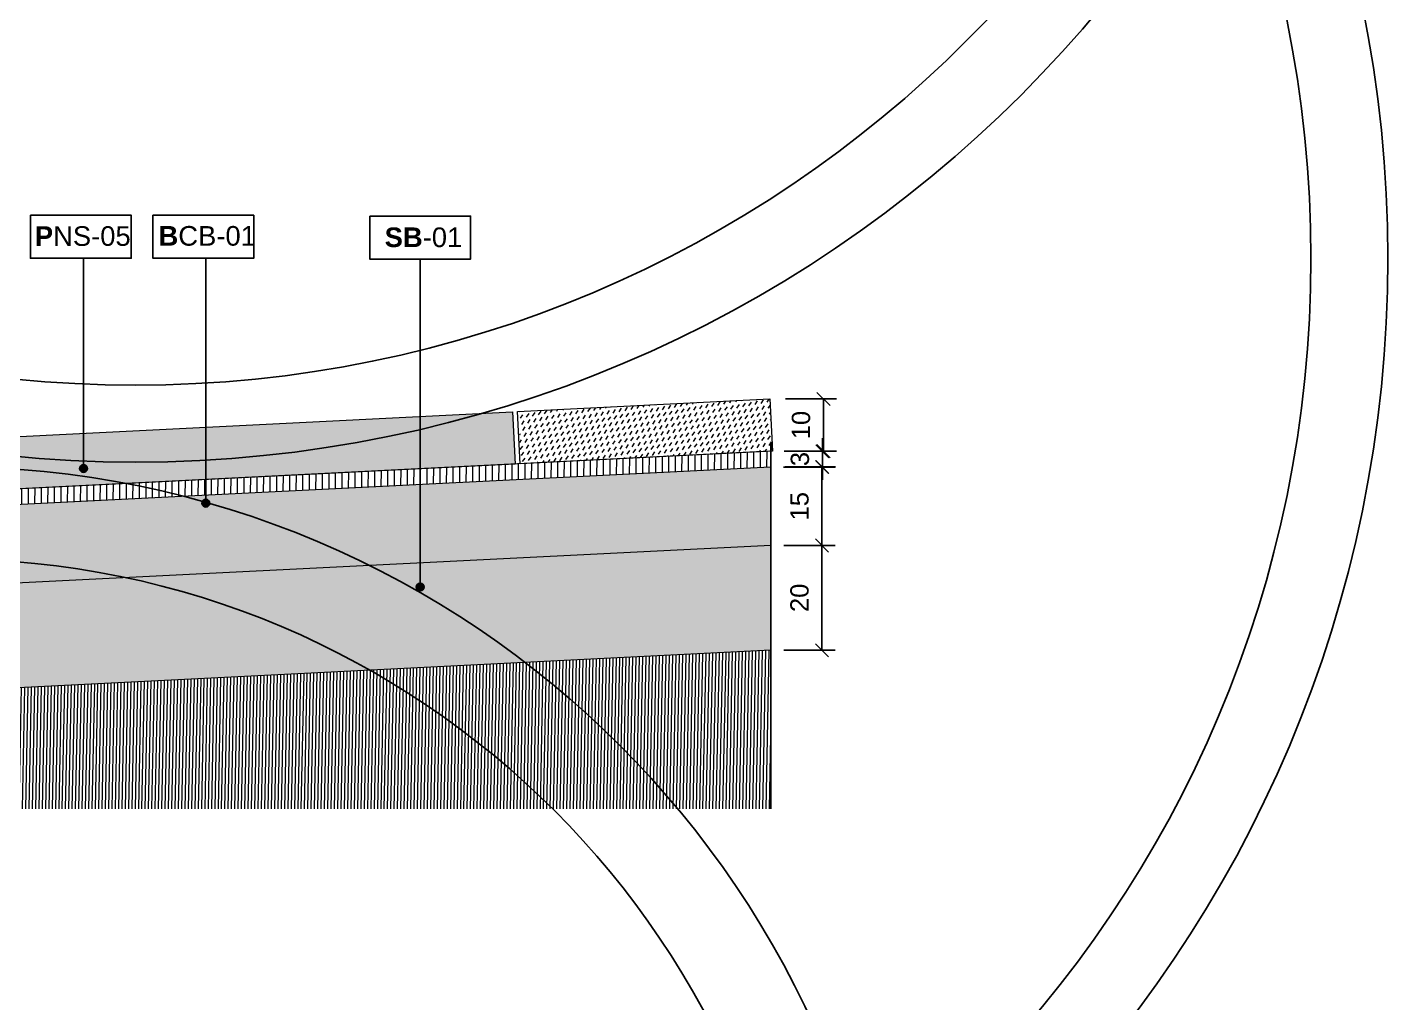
# Model space of a CAD drawing. Header units: metres. Extents: x -325 to 301, y -147 to 149.
# Drawn here: x 64.424 to 67.027, y 27.814 to 29.68 of the extents above; entities that cross this region are included whole.
import ezdxf

# ---------------------------------------------------------------- set-up
doc = ezdxf.new("R2010")
doc.units = ezdxf.units.M
doc.layers.get('Defpoints').update_dxf_attribs({"lineweight": 13})
doc.layers.add('-AUX-QAD', color=5, linetype='Continuous', plot=False)
doc.layers.add('0-TX-1_25', color=7, linetype='Continuous', true_color=0x3f4f7f)
for name, color, linetype, lineweight, true_color in [('03-TR-Paviment_08_Natural Stone Bleachers', 7, 'Continuous', 5, 0xafad9d), ('3-TR sorra granitica', 7, 'Continuous', 0, 0xf2dac9), ('3-TR tot_u', 7, 'Continuous', 5, 0x787878)]:
    doc.layers.add(name, color=color, linetype=linetype, lineweight=lineweight, true_color=true_color)
for name, color, linetype, lineweight in [('1-CM', 7, 'Continuous', 0), ('3-TR Seleccionat', 44, 'Continuous', 0), ('3-TR Tot-u', 37, 'Continuous', 0)]:
    doc.layers.add(name, color=color, linetype=linetype, lineweight=lineweight)
for name, color, linetype in [('1-SECCIÓ', 1, 'Continuous'), ('A-KEYPLAN_HATCH', 7, 'Continuous'), ('A_TEXT_2', 7, 'Continuous')]:
    doc.layers.add(name, color=color, linetype=linetype)
doc.styles.get("Standard").update_dxf_attribs({"font": 'arial.ttf'})
doc.dimstyles.new('ISO-25', dxfattribs={"dimtxt": 0.1, "dimasz": 0.1, "dimexe": 0.1, "dimexo": 0.1, "dimgap": 0.1, "dimtad": 1, "dimdec": 0, "dimlfac": 100, "dimzin": 9, "dimtxsty": 'Standard', "dimblk": 'OBLIQUE', "dimcen": 0.1, "dimadec": 0, "dimazin": 0, "dimtfac": 1, "dimtdec": 0, "dimtmove": 0, "dimatfit": 3, "dimldrblk": 'OBLIQUE', "dimfxl": 1, "dimarcsym": 0})

# ---------------------------------------------------------------- blocks, each defined once
blk = doc.blocks.new('hatch keyplan 2')
at = {"layer": 'A-KEYPLAN_HATCH'}
blk.add_lwpolyline([(0, 0.00548), (0.01287, 0.00548), (0.01287, 0), (0, 0)], close=True, dxfattribs=at)
blk = doc.blocks.new('hatch keyplan')
at = {"layer": 'A-KEYPLAN_HATCH'}
blk.add_blockref('hatch keyplan 2', (1.43058, 0.85215), dxfattribs=at)
blk = doc.blocks.new('SB-01')
at = {"layer": 'A-KEYPLAN_HATCH'}
blk.add_blockref('hatch keyplan', (-1.43058, -0.85215), dxfattribs=at)
at = {"layer": 'A_TEXT_2', "insert": (-0.0008, 0.00403), "char_height": 0.0025, "attachment_point": 1}
blk.add_mtext_dynamic_manual_height_columns('\\pi0.00271;{\\fArial|b1|i0|c0|p34;SB}-01', width=0.0145619, gutter_width=0.015, heights=[0], dxfattribs=at)
blk = doc.blocks.new('B-CB01')
at = {"layer": 'A-KEYPLAN_HATCH'}
blk.add_blockref('hatch keyplan', (-1.43058, -0.85215), dxfattribs=at)
at = {"layer": 'A_TEXT_2', "insert": (-0.0008, 0.00411), "char_height": 0.0025, "attachment_point": 1}
blk.add_mtext_dynamic_manual_height_columns('\\pi0.00152;{\\fArial|b1|i0|c0|p34;B}CB-01', width=0.0145619, gutter_width=0.015, heights=[0], dxfattribs=at)
blk = doc.blocks.new('PNS_05')
at = {"layer": 'A-KEYPLAN_HATCH', "xscale": 0.7124947396918078, "yscale": 0.7124947396918078, "zscale": 0.7124947396918078}
blk.add_blockref('hatch keyplan', (-1.01928, -0.60715), dxfattribs=at)
at = {"layer": 'A_TEXT_2', "insert": (-0.00057, 0.00291), "char_height": 0.0017812, "attachment_point": 1}
blk.add_mtext_dynamic_manual_height_columns('\\pi0.00097;{\\fArial|b1|i0|c0|p34;P}NS-05', width=0.0103753, gutter_width=0.01069, heights=[0], dxfattribs=at)
blk = doc.blocks.new('_Oblique')
at = {"color": 0, "lineweight": -2}
blk.add_line((-0.5, -0.5), (0.5, 0.5), dxfattribs=at)
blk = doc.blocks.new('*D1581')
at = {"layer": '0-TX-1_25', "color": 0, "lineweight": -2, "transparency": 16777216}
for p, q in [((65.9451, 28.8688), (65.9451, 28.8938)), ((65.8722, 28.8688), (65.9701, 28.8688)), ((65.9451, 28.8688), (65.9451, 28.8389)), ((65.8737, 28.8389), (65.9701, 28.8389)), ((65.9451, 28.8389), (65.9451, 28.8139))]:
    blk.add_line(p, q, dxfattribs=at)
at = {"layer": 'Defpoints', "color": 0, "transparency": 16777216}
for p in [(65.8472, 28.8688), (65.8487, 28.8389), (65.9451, 28.8389)]:
    blk.add_point(p, dxfattribs=at)
at = {"layer": '0-TX-1_25', "color": 0, "lineweight": -2, "transparency": 16777216, "xscale": 0.025, "yscale": 0.025, "zscale": 0.025}
for p, rotation in [((65.9451, 28.8688), 270), ((65.9451, 28.8389), 90)]:
    blk.add_blockref('_Oblique', p, dxfattribs=dict(at, rotation=rotation))
at = {"layer": '0-TX-1_25', "color": 0, "transparency": 16777216, "insert": (65.9022, 28.8539), "char_height": 0.035, "attachment_point": 5, "rotation": 90}
blk.add_mtext('3', dxfattribs=at)
blk = doc.blocks.new('*D1582')
at = {"layer": '0-TX-1_25', "color": 0, "lineweight": -2, "transparency": 16777216}
for p, q in [((65.8743, 28.9688), (65.9722, 28.9688)), ((65.9472, 28.869), (65.9472, 28.9688)), ((65.8743, 28.869), (65.9722, 28.869))]:
    blk.add_line(p, q, dxfattribs=at)
at = {"layer": 'Defpoints', "color": 0, "transparency": 16777216}
for p in [(65.8493, 28.9688), (65.9472, 28.9688), (65.8493, 28.869)]:
    blk.add_point(p, dxfattribs=at)
at = {"layer": '0-TX-1_25', "color": 0, "lineweight": -2, "transparency": 16777216, "xscale": 0.025, "yscale": 0.025, "zscale": 0.025}
for p, rotation in [((65.9472, 28.9688), 90), ((65.9472, 28.869), 270)]:
    blk.add_blockref('_Oblique', p, dxfattribs=dict(at, rotation=rotation))
at = {"layer": '0-TX-1_25', "color": 0, "transparency": 16777216, "insert": (65.9043, 28.9189), "char_height": 0.035, "attachment_point": 5, "rotation": 90}
blk.add_mtext('10', dxfattribs=at)
blk = doc.blocks.new('*D1583')
at = {"layer": '0-TX-1_25', "color": 0, "lineweight": -2, "transparency": 16777216}
for p, q in [((65.8708, 28.8387), (65.9693, 28.8387)), ((65.9443, 28.8387), (65.9443, 28.6886)), ((65.8714, 28.6886), (65.9693, 28.6886))]:
    blk.add_line(p, q, dxfattribs=at)
at = {"layer": 'Defpoints', "color": 0, "transparency": 16777216}
for p in [(65.8458, 28.8387), (65.8464, 28.6886), (65.9443, 28.6886)]:
    blk.add_point(p, dxfattribs=at)
at = {"layer": '0-TX-1_25', "color": 0, "lineweight": -2, "transparency": 16777216, "xscale": 0.025, "yscale": 0.025, "zscale": 0.025}
for p, rotation in [((65.9443, 28.8387), 90), ((65.9443, 28.6886), 270)]:
    blk.add_blockref('_Oblique', p, dxfattribs=dict(at, rotation=rotation))
at = {"layer": '0-TX-1_25', "color": 0, "transparency": 16777216, "insert": (65.9014, 28.7637), "char_height": 0.035, "attachment_point": 5, "rotation": 90}
blk.add_mtext('15', dxfattribs=at)
blk = doc.blocks.new('*D1584')
at = {"layer": '0-TX-1_25', "color": 0, "lineweight": -2, "transparency": 16777216}
for p, q in [((65.8714, 28.6886), (65.9693, 28.6886)), ((65.9443, 28.6886), (65.9443, 28.4883)), ((65.8714, 28.4883), (65.9693, 28.4883))]:
    blk.add_line(p, q, dxfattribs=at)
at = {"layer": 'Defpoints', "color": 0, "transparency": 16777216}
for p in [(65.8464, 28.6886), (65.8464, 28.4883), (65.9443, 28.4883)]:
    blk.add_point(p, dxfattribs=at)
at = {"layer": '0-TX-1_25', "color": 0, "lineweight": -2, "transparency": 16777216, "xscale": 0.025, "yscale": 0.025, "zscale": 0.025}
for p, rotation in [((65.9443, 28.6886), 90), ((65.9443, 28.4883), 270)]:
    blk.add_blockref('_Oblique', p, dxfattribs=dict(at, rotation=rotation))
at = {"layer": '0-TX-1_25', "color": 0, "transparency": 16777216, "insert": (65.9014, 28.5885), "char_height": 0.035, "attachment_point": 5, "rotation": 90}
blk.add_mtext('20', dxfattribs=at)
blk = doc.blocks.new('POINT')
at = {"layer": '0-TX-1_25'}
h = blk.add_hatch(dxfattribs=at)
h.set_pattern_fill('ANGLE', color=256)
h.set_pattern_definition([(0, (-83.747, -12.726), (0, 6.985), [5.08, -1.905]), (90, (-83.747, -12.726), (-6.985, 4e-16), [5.08, -1.905])])
edge = h.paths.add_edge_path()
edge.add_arc((0, 0), 0.0075, 0, 360)
h = blk.add_hatch(color=256, dxfattribs=at)
h.dxf.hatch_style = 1
edge = h.paths.add_edge_path()
edge.add_arc((0, 0), 0.0075, 0, 360)
blk.add_circle((0, 0), 0.0075, dxfattribs=at)

msp = doc.modelspace()

# ---------------------------------------------------------------- hatches: boundary and pattern name
at = {"layer": '03-TR-Paviment_08_Natural Stone Bleachers'}
h = msp.add_hatch(dxfattribs=at)
h.set_pattern_fill('DASH', color=256, scale=0.002611, angle=235.8601, style=0, double=1)
h.set_pattern_definition([(235.860132, (-79.963588, -103.319303), (0.00220876353, -0.01151308438), [0.0082894435, -0.0082894435])])
h.paths.add_polyline_path([(65.3641, 28.9448), (65.3669, 28.8449), (65.8493, 28.8698), (65.8443, 28.9688)])
h = msp.add_hatch(dxfattribs=at)
h.set_pattern_fill('DASH', color=256, scale=0.002611, angle=235.8601, style=0, double=1)
h.set_pattern_definition([(235.860132, (-81.1720805, -103.37968), (0.00220876353, -0.01151308438), [0.0082894435, -0.0082894435])])
h.paths.add_polyline_path([(64.1556, 28.8845), (64.1585, 28.7845), (65.3569, 28.8451), (65.352, 28.9442)])
at = {"layer": '3-TR Seleccionat'}
h = msp.add_hatch(dxfattribs=at)
h.set_pattern_fill('ANSI31', color=256, scale=0.002, angle=223.8682, style=0)
h.set_pattern_definition([(268.8682194564, (428200.4078137, -659393.2807933), (-0.00634876117834, 0.00012542527825), [])])
h.paths.add_polyline_path([(65.8464, 28.4883), (64.1881, 28.4058), (62.8464, 28.4051), (62.8464, 28.1851), (65.8464, 28.1851)])
at = {"layer": '3-TR sorra granitica'}
h = msp.add_hatch(dxfattribs=at)
h.set_pattern_fill('LINE', color=256, scale=0.1, angle=53.9405, style=0)
h.set_pattern_definition([(89.586957, (89.513703, 236.801224), (-0.0124996752, 9.01112e-05), [])])
h.paths.add_polyline_path([(64.1432, 28.7642), (64.1435, 28.7642), (64.1425, 28.784), (64.1422, 28.7839)])
h.paths.add_polyline_path([(64.1535, 28.7845), (64.1538, 28.7773), (64.1702, 28.7553), (65.8455, 28.8387), (65.8446, 28.8687)])
at = {"layer": '3-TR Tot-u'}
h = msp.add_hatch(dxfattribs=at)
h.set_pattern_fill('EARTH', color=256, scale=0.005, angle=-84.0741)
h.set_pattern_definition([(275.925852, (0.32018, -50.98172), (0.034858251, -0.028302426), [0.03175, -0.03175]), (275.925852, (0.332022, -50.980492), (0.034858251, -0.028302426), [0.03175, -0.03175]), (275.925852, (0.343865, -50.979263), (0.034858251, -0.028302426), [0.03175, -0.03175]), (5.925852, (0.348222, -50.9828), (0.028302426, 0.034858251), [0.03175, -0.03175]), (5.925852, (0.34945, -50.994643), (0.028302426, 0.034858251), [0.03175, -0.03175]), (5.925852, (0.35068, -51.006486), (0.028302426, 0.034858251), [0.03175, -0.03175])])
h.paths.add_polyline_path([(64.1709, 28.6051), (62.8464, 28.6051), (62.8464, 28.4051), (64.1881, 28.4058), (65.8464, 28.4883), (65.8464, 28.6886)])
at = {"layer": '3-TR tot_u'}
h = msp.add_hatch(dxfattribs=at)
h.set_pattern_fill('AR-CONC', color=256, scale=0.00025, angle=92.9928)
h.set_pattern_definition([(142.992814, (0.32018, -50.98172), (0.001601339, 0.045692094), [0.0047625, -0.0523875]), (87.992814, (0.32018, -50.98172), (-0.047239044, -0.011292642), [0.00381, -0.041910146]), (193.44426, (0.320313, -50.977914), (-0.045637704, 0.034399452), [0.004047502, -0.044522561]), (139.177014, (0.307497, -50.982384), (0.00695794, 0.068226093), [0.00714375, -0.07858125]), (189.62837, (0.30808, -50.9767), (-0.064870924, 0.05604051), [0.006071256, -0.0667839]), (84.176966, (0.3075, -50.982384), (-0.064870924, 0.05604051), [0.00571499, -0.062864933]), (113.992814, (0.310336, -50.975877), (0.023552455, 0.039186736), [0.0047625, -0.0523875]), (58.992814, (0.310336, -50.975877), (-0.04679087, 0.013025288), [0.00381, -0.04191]), (164.44426, (0.3123, -50.97261), (-0.023238414, 0.052212023), [0.004047502, -0.044522484]), (130.492814, (0.32018, -50.981721), (-0.021150243, -0.000332572), [0, -0.041402, 0, -0.042545, 0, -0.04206875]), (100.492814, (0.32018, -50.981721), (-0.02588316, 0.015374507), [0, -0.024257, 0, -0.0404495, 0, -0.01603375]), (60.492814, (0.320919, -50.995862), (-0.000339588, 0.033926191), [0, -0.015875, 0, -0.04953, 0, -0.0657225]), (50.492814, (0.32125, -51.002204), (-0.0082814355, 0.036649903), [0, -0.0206375, 0, -0.032893, 0, -0.0466725])])
h.paths.add_polyline_path([(65.8464, 28.6886), (64.14, 28.6051), (64.1392, 28.7537), (64.1373, 28.7537), (65.8458, 28.8387)])
h.paths.add_polyline_path([(64.0818, 28.6051), (64.1384, 28.6051), (64.137, 28.7547), (62.8623, 28.7539), (62.8464, 28.7539), (62.8464, 28.6051), (64.0705, 28.6051)])

# ---------------------------------------------------------------- linework, layer by layer
at = {"layer": '-AUX-QAD'}
for centre, radius in [((64.6307, 31.2443), 2.3962), ((64.6307, 31.2443), 2.2491), ((64.6307, 29.2377), 2.3962), ((64.6307, 29.2377), 2.2491), ((64.2702, 27.0186), 1.8209), ((64.2702, 27.0186), 1.6443)]:
    msp.add_circle(centre, radius, dxfattribs=at)
at = {"layer": '0-TX-1_25'}
for points in [[(64.5313, 28.8358), (64.5313, 29.2378)], [(64.7655, 28.7695), (64.7655, 29.2378)], [(65.1755, 28.6093), (65.1755, 29.2363)]]:
    msp.add_lwpolyline(points, dxfattribs=at)
at = {"layer": '1-CM'}
for points in [[(65.362, 28.9447), (65.8443, 28.9688), (65.8493, 28.869), (65.3669, 28.8449)], [(64.1535, 28.8844), (65.352, 28.9442), (65.357, 28.8444), (64.1585, 28.7845)]]:
    msp.add_lwpolyline(points, close=True, dxfattribs=at)
for points in [[(65.8443, 28.8687), (64.1535, 28.7845)], [(65.8458, 28.8387), (64.155, 28.7545)], [(65.8464, 28.6886), (64.1709, 28.6051)], [(65.8464, 28.4883), (64.1881, 28.4058)]]:
    msp.add_lwpolyline(points, dxfattribs=at)
at = {"layer": '1-SECCIÓ'}
msp.add_lwpolyline([(65.8464, 28.8851), (65.8464, 28.1851)], dxfattribs=at)

# ---------------------------------------------------------------- block references
at = {"color": 244, "true_color": 0x991b1e, "xscale": 21.05278700931629, "yscale": 21.05278700931629, "zscale": 21.05278700931629}
msp.add_blockref('PNS_05', (64.4298, 29.2378), dxfattribs=at)
at = {"layer": '0-TX-1_25', "xscale": 15, "yscale": 15, "zscale": 15}
for name, p in [('B-CB01', (64.6641, 29.2378)), ('SB-01', (65.0789, 29.2363))]:
    msp.add_blockref(name, p, dxfattribs=at)
at = {"layer": '0-TX-1_25', "rotation": 358.8682194563586}
for p in [(64.5313, 28.8358), (64.7655, 28.7695), (65.1755, 28.6093)]:
    msp.add_blockref('POINT', p, dxfattribs=at)

# ---------------------------------------------------------------- dimensions: what is measured, and where the dimension line sits
at = {"layer": '0-TX-1_25'}
for base, p1, p2, picture, middle in [((65.9472, 28.9688), (65.8493, 28.869), (65.8493, 28.9688), '*D1582', (65.9472, 28.9189)), ((65.9451, 28.8389), (65.8472, 28.8688), (65.8487, 28.8389), '*D1581', (65.9451, 28.8539))]:
    dim = msp.add_linear_dim(base=base, p1=p1, p2=p2, angle=90, dimstyle='ISO-25', override={"dimtxt": 0.035, "dimasz": 0.025, "dimexe": 0.025, "dimexo": 0.025, "dimgap": 0.025, "dimblk1": 'Oblique', "dimblk2": 'Oblique', "dimsah": 1, "dimfxl": 0.1, "dimfxlon": 1, "dimarcsym": 1}, dxfattribs=at)
    dim.commit()
    dim.dimension.update_dxf_attribs({"geometry": picture, "text_midpoint": middle, "dimtype": 160})
for base, p1, p2, picture, middle in [((65.9443, 28.6886), (65.8458, 28.8387), (65.8464, 28.6886), '*D1583', (65.9014, 28.7637)), ((65.9443, 28.4883), (65.8464, 28.6886), (65.8464, 28.4883), '*D1584', (65.9014, 28.5885))]:
    dim = msp.add_linear_dim(base=base, p1=p1, p2=p2, angle=90, dimstyle='ISO-25', override={"dimtxt": 0.035, "dimasz": 0.025, "dimexe": 0.025, "dimexo": 0.025, "dimgap": 0.025, "dimblk1": 'Oblique', "dimblk2": 'Oblique', "dimsah": 1, "dimfxl": 0.1, "dimfxlon": 1, "dimarcsym": 1}, dxfattribs=at)
    dim.commit()
    dim.dimension.update_dxf_attribs({"geometry": picture, "text_midpoint": middle})

doc.saveas('drawing.dxf')
